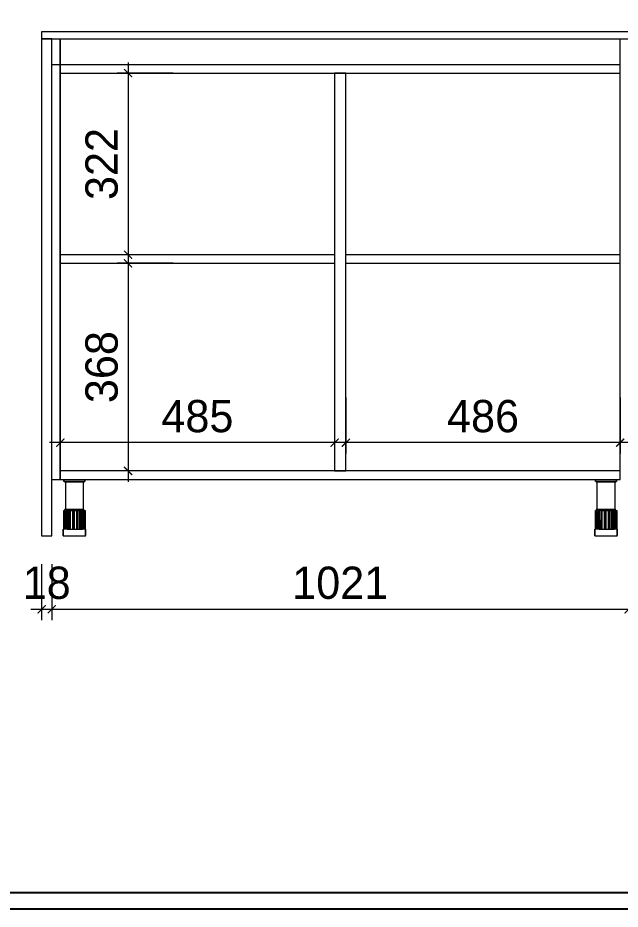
# Model space of a CAD drawing. Header units: millimetres. Extents: x 0 to 21340, y -8338 to -1370.
# Drawn here: x 1486 to 2552, y -8240 to -6662 of the extents above; entities that cross this region are included whole.
import ezdxf

# ---------------------------------------------------------------- set-up
doc = ezdxf.new("R2010")
doc.units = ezdxf.units.MM
for name, color, linetype in [('CAD_  Default', 7, 'Continuous'), ('SH-尺寸标注', 32, 'Continuous'), ('图框', 4, 'Continuous')]:
    doc.layers.add(name, color=color, linetype=linetype)
for name, color, linetype, lineweight in [('DS-定制五金', 2, 'Continuous', 13), ('DS-定制台面', 4, 'Continuous', 13), ('DS-定制柜体', 4, 'Continuous', 13)]:
    doc.layers.add(name, color=color, linetype=linetype, lineweight=lineweight)
doc.styles.get("Standard").update_dxf_attribs({"font": 'GothicA1-Regular.ttf'})
doc.dimstyles.new('D_8_1.4', dxfattribs={"dimtxt": 57.14286, "dimasz": 14.285715, "dimexe": 19.04762, "dimexo": 0, "dimgap": 0, "dimtad": 1, "dimdec": 0, "dimzin": 1, "dimdsep": 46, "dimtxsty": 'Standard', "dimblk": 'ARCHTICK', "dimcen": 0.09, "dimdle": 19.04762, "dimclrd": 32, "dimclre": 32, "dimclrt": 2, "dimadec": 0, "dimazin": 0, "dimtfac": 1, "dimtdec": 4, "dimtix": 1, "dimtmove": 2, "dimatfit": 3, "dimfxl": 80.000002, "dimfxlon": 1, "dimtolj": 1, "dimtzin": 0, "dimlwd": 9, "dimlwe": 9, "dimarcsym": 0})

# ---------------------------------------------------------------- blocks, each defined once
blk = doc.blocks.new('_Frame5385020')
at = {"layer": 'CAD_  Default', "color": 255, "linetype": 'Continuous', "flags": 128}
for points in [[(35.4125, 0.17), (35.4125, -22.83), (0.8017, -22.83), (0.8017, 0.17), (35.4125, 0.17)], [(0.9267, -22.705), (0.9267, 0.045), (31.9125, 0.045), (31.9125, -22.705), (0.9267, -22.705)]]:
    blk.add_lwpolyline(points, dxfattribs=at)
blk = doc.blocks.new('LEGEND_fca97bc52bb6fd389fef076522647556_308f1eb7be5b4e3580c4e7b3face35e176ba79a1-b094-4072-91e2-428df12a7c27')
at = {"layer": 'DS-定制五金', "color": 0, "linetype": 'Continuous', "flags": 128}
for points in [[(55.4, 114.5), (55, 114.8), (24, 114.8), (23.8, 114.6), (23.6, 114.9), (22.7, 115.4), (22.6, 115.5), (21.6, 116.2), (21.5, 116.3), (21.4, 116.2), (21.2, 116.2), (21.2, 119.9), (57.5, 119.9), (57.6, 119.8)], [(58, 119.7), (58, 116.7), (57.8, 116.5), (57.7, 116.4), (57.4, 116.2), (21.6, 116.2), (21.5, 116.3), (21.5, 119.9)], [(23.8, 114.6), (23.8, 67.6), (23.8, 67.6), (23.8, 67.5), (23.9, 67.5), (23.9, 67.5), (23.9, 67.4), (23.9, 67.4), (23.9, 67.4), (24, 67.3), (24, 67.3), (24, 67.3), (24.1, 67.3), (24.1, 67.3), (24.1, 67.2), (24.2, 67.2), (24.2, 67.2), (54.8, 67.2), (55.3, 67.7), (55.4, 67.7)], [(56.8, 64.9), (56.6, 65.2), (55.5, 67.1), (55.4, 67.7), (55.4, 114.5), (55.6, 115.1), (56.1, 115.4), (56.4, 115.5), (56.8, 115.8), (56.9, 115.8), (56.9, 115.8), (56.9, 115.8), (57, 115.8), (57, 115.9), (57, 115.9), (57.1, 115.9), (57.1, 115.9), (57.1, 116), (57.2, 116), (57.2, 116), (57.2, 116.1), (57.2, 116.1), (57.3, 116.1), (57.3, 116.2), (57.3, 116.2)], [(57.8, 116.5), (57.6, 119.8), (57.6, 119.8), (57.6, 119.8), (57.6, 119.8), (57.7, 119.8), (57.7, 119.8), (57.7, 119.8), (57.7, 119.8), (57.7, 119.8), (57.7, 119.8), (57.8, 119.8), (57.8, 119.8), (57.8, 119.8), (57.8, 119.8), (57.8, 119.8), (57.8, 119.8), (57.9, 119.8), (57.9, 119.8), (57.9, 119.8), (57.9, 119.8), (57.9, 119.8), (57.9, 119.8), (57.9, 119.8), (57.9, 119.8), (58, 119.7), (58, 119.7), (58, 119.7), (58, 119.7), (58, 119.7)], [(20.8, 31.8), (20.8, 31.9), (21, 32.2), (21, 64.9), (22.2, 64.9), (22.3, 65), (23.4, 64.8), (23.7, 64.5), (23.7, 32.3), (23.4, 31.9), (23.4, 31.8)], [(22.5, 31.8), (22.5, 31.9), (22.2, 32.1), (22.2, 64.9), (22.3, 65), (22.3, 65.1), (23.7, 67.6), (23.8, 67.6)], [(29.7, 32.2), (30, 32), (31.5, 32), (32, 32.5), (32, 64.6), (31.7, 64.9), (29.8, 64.9), (29.6, 64.7), (29.5, 64.7), (27.1, 64.8), (26.7, 64.8), (26.1, 64.9), (26, 64.8), (24.5, 64.9), (24.4, 64.8), (24.4, 32.2), (25.9, 32.2)], [(25.9, 32.2), (26, 32.5), (26, 64.6), (25.9, 64.8)], [(27.3, 64.7), (27.4, 64.5), (27.4, 32.3), (27.3, 31.9), (26.3, 31.8)], [(29.7, 32.2), (29.6, 64.7)], [(33, 31.8), (33, 64.7), (33.1, 64.8), (35.9, 64.8), (36.2, 64.5), (36.2, 32.2), (36.2, 32.2), (36.1, 32.1), (36.1, 32.1), (36.1, 32), (36.1, 32), (36, 31.9), (36, 31.9), (36, 31.9), (36, 31.8), (36, 31.8)], [(39.1, 32.5), (39.1, 64.6), (38.8, 64.9), (36.6, 64.9), (36.5, 64.8), (36.5, 32.2), (36.5, 32.2), (36.5, 32.2), (36.5, 32.2), (36.6, 32.1), (36.6, 32.1), (36.6, 32.1), (36.6, 32.1), (36.6, 32.1), (36.7, 32.1), (36.7, 32.1), (36.7, 32.1), (36.7, 32.1), (36.7, 32.1), (36.8, 32.1), (36.8, 32), (36.8, 32), (38.6, 32), (39.1, 32.5)], [(39.6, 31.8), (39.6, 64.7), (39.7, 64.8), (42.7, 64.8), (43, 64.5), (43, 32.2), (43, 32.2), (42.9, 32.1), (42.9, 32.1), (42.9, 32), (42.9, 32), (42.8, 31.9), (42.8, 31.9), (42.8, 31.9), (42.8, 31.8), (42.8, 31.8)], [(45.7, 32), (44.1, 32), (43.9, 32.1), (43.8, 32.2), (43.8, 64.8), (43.9, 64.9), (45.9, 64.9), (46.2, 64.7), (46.3, 64.8), (48.9, 64.8), (48.9, 64.8), (48.9, 64.8), (49, 64.8), (49, 64.7), (49, 64.7), (49.1, 64.7), (49.1, 64.7), (49.1, 64.7), (49.1, 64.7), (49.2, 64.7), (49.2, 64.7), (49.2, 64.7), (49.2, 64.7), (49.3, 64.7), (49.3, 64.7), (49.3, 64.7), (49.4, 64.7), (49.4, 64.7), (49.4, 64.8), (49.4, 64.8), (49.5, 64.8), (49.5, 64.8), (49.5, 64.8), (49.5, 64.8), (49.5, 64.8), (49.6, 64.9), (49.6, 64.9), (49.6, 64.9), (50.4, 64.8), (50.5, 64.9), (52.1, 64.9), (52.4, 64.7), (52.5, 64.8), (53.6, 64.8), (53.6, 64.8), (53.7, 64.8), (53.7, 64.8), (53.8, 64.7), (53.8, 64.7), (53.8, 64.7), (53.9, 64.7), (53.9, 64.7), (54, 64.7), (54, 64.7), (54.1, 64.7), (54.1, 64.7), (54.1, 64.7), (54.2, 64.7), (54.2, 64.7), (54.3, 64.8), (54.3, 64.8), (54.3, 64.8), (54.4, 64.8), (54.4, 64.8), (54.5, 64.9), (54.5, 64.9), (54.5, 64.9), (55.1, 64.9), (55.2, 64.8), (56.3, 64.9), (56.6, 64.7), (56.8, 64.9), (57.8, 64.9), (58.1, 64.6), (58.1, 32.5), (57.9, 32), (57.8, 32), (57.4, 31.8), (56.7, 31.8), (56.7, 31.8), (56.7, 31.9), (56.7, 31.9), (56.6, 32), (56.6, 32), (56.6, 32.1), (56.6, 32.1), (56.5, 32.2), (56.5, 32.2), (56.5, 32.2)], [(46.2, 31.8), (46.2, 32.1), (46.1, 32.2), (46.2, 64.7)], [(49.1, 31.9), (49.2, 32.2), (49.2, 64.5), (49.1, 64.7)], [(49.9, 31.8), (50, 31.7), (52.2, 31.7), (52.4, 31.8), (53.8, 31.9), (53.9, 32.2), (53.9, 64.5), (53.8, 64.7)], [(50.3, 32.2), (50.4, 32.4), (50.4, 64.6), (50.3, 64.8)], [(52.4, 31.8), (52.4, 32.1), (52.3, 32.2), (52.4, 64.7)], [(54.8, 31.8), (54.8, 31.9), (55.2, 32.2), (55.3, 32.3), (55.4, 32.5), (55.4, 64.6), (55.3, 64.8)], [(56.5, 32.2), (56.6, 64.7)], [(26.3, 31.8), (26.2, 31.7), (23.5, 31.7), (23.4, 31.8), (22.5, 31.8), (22.4, 31.7), (21, 31.7), (20.8, 31.8), (19.9, 31.7), (19.9, 20), (19.9, 20), (19.9, 20), (19.9, 20), (19.9, 20), (20, 20), (20, 20), (20, 20), (20, 20), (20, 20), (20, 20), (20, 19.9), (20, 19.9), (20.1, 19.9), (20.1, 19.9), (20.1, 19.9), (20.1, 20), (20.1, 20), (20.1, 20), (20.1, 20), (20.1, 20), (20.1, 20), (20.2, 20), (20.2, 20), (20.2, 20), (20.2, 20), (20.2, 20), (20.4, 20), (20.5, 19.9), (58.5, 19.9), (58.8, 20), (59, 20.2), (59, 20.2), (59, 20.2), (59.1, 20.2), (59.1, 20.2), (59.1, 20.2), (59.1, 20.2), (59.2, 20.3), (59.2, 20.3), (59.2, 20.3), (59.2, 20.3), (59.2, 20.3), (59.2, 20.3), (59.3, 20.3), (59.3, 20.4), (59.3, 20.4), (59.3, 20.4), (59.3, 31.5), (59.3, 31.5), (59.3, 31.5), (59.3, 31.5), (59.3, 31.5), (59.3, 31.6), (59.3, 31.6), (59.3, 31.6), (59.2, 31.6), (59.2, 31.6), (59.2, 31.6), (59.2, 31.6), (59.2, 31.6), (59.2, 31.6), (59.2, 31.6), (59.2, 31.6), (59.2, 31.6), (59.1, 31.6), (59.1, 31.7), (59.1, 31.7), (59.1, 31.7), (59.1, 31.7), (59.1, 31.7), (59.1, 31.7), (59, 31.7), (59, 31.7), (59, 31.7), (59, 31.7), (59, 31.7), (59, 31.6), (59, 31.6), (59, 31.6), (58.9, 31.6), (58.9, 31.6), (58.9, 31.6), (58.9, 31.6), (58.9, 31.6), (58.9, 31.6), (57.9, 32)], [(27.3, 31.9), (27.7, 31.7), (29.5, 31.8), (29.5, 31.8), (29.5, 31.9), (29.5, 31.9), (29.6, 32), (29.6, 32), (29.6, 32.1), (29.6, 32.1), (29.7, 32.2), (29.7, 32.2), (29.7, 32.2)], [(29.5, 31.8), (29.7, 31.7), (32.8, 31.7), (33, 31.8), (33.3, 31.7), (35.7, 31.7), (36, 31.8), (36.2, 31.7), (39.4, 31.7), (39.6, 31.8), (39.9, 31.7), (42.5, 31.7), (42.8, 31.8), (43, 31.7), (46, 31.7), (46.2, 31.8), (48.7, 31.7), (49.1, 31.9), (49.9, 31.8), (49.9, 31.8), (49.9, 31.9), (50, 31.9), (50, 32), (50, 32), (50.1, 32), (50.1, 32.1), (50.1, 32.1), (50.2, 32.1), (50.2, 32.1), (50.3, 32.2), (50.3, 32.2), (50.3, 32.2)], [(56.7, 31.8), (56.6, 31.7), (54.9, 31.7), (54.8, 31.8), (53.8, 31.9)], [(59, 20.2), (58.9, 31.6)]]:
    blk.add_lwpolyline(points, dxfattribs=at)
at = {"layer": 'DS-定制五金', "color": 0, "linetype": 'Continuous'}
for centre, major_axis, start_param, end_param in [((25.6, 31.5), (0, 0.775), 5.124061, 5.871514), ((46.3, 31.3), (0, 0.94), 0.223477, 0.703818), ((51.3, 34.1), (0, 2.18), 2.665345, 3.61784), ((56, 33), (0, 0.939), 2.362764, 3.754139)]:
    blk.add_ellipse(centre, major_axis=major_axis, ratio=1, start_param=start_param, end_param=end_param, dxfattribs=at)
blk = doc.blocks.new('LEGEND_fca97bc52bb6fd389fef076522647556_308f1eb7be5b4e3580c4e7b3face35e19b5f950a-482e-4f74-99ca-73bdb663847e')
at = {"layer": 'DS-定制五金', "color": 0, "linetype": 'Continuous', "flags": 128}
for points in [[(55.4, 114.5), (55, 114.8), (24, 114.8), (23.8, 114.6), (23.6, 114.9), (22.7, 115.4), (22.6, 115.5), (21.6, 116.2), (21.5, 116.3), (21.4, 116.2), (21.2, 116.2), (21.2, 119.9), (57.5, 119.9), (57.6, 119.8)], [(58, 119.7), (58, 116.7), (57.8, 116.5), (57.7, 116.4), (57.4, 116.2), (21.6, 116.2), (21.5, 116.3), (21.5, 119.9)], [(23.8, 114.6), (23.8, 67.6), (23.8, 67.6), (23.8, 67.5), (23.9, 67.5), (23.9, 67.5), (23.9, 67.4), (23.9, 67.4), (23.9, 67.4), (24, 67.3), (24, 67.3), (24, 67.3), (24.1, 67.3), (24.1, 67.3), (24.1, 67.2), (24.2, 67.2), (24.2, 67.2), (54.8, 67.2), (55.3, 67.7), (55.4, 67.7)], [(56.8, 64.9), (56.6, 65.2), (55.5, 67.1), (55.4, 67.7), (55.4, 114.5), (55.6, 115.1), (56.1, 115.4), (56.4, 115.5), (56.8, 115.8), (56.9, 115.8), (56.9, 115.8), (56.9, 115.8), (57, 115.8), (57, 115.9), (57, 115.9), (57.1, 115.9), (57.1, 115.9), (57.1, 116), (57.2, 116), (57.2, 116), (57.2, 116.1), (57.2, 116.1), (57.3, 116.1), (57.3, 116.2), (57.3, 116.2)], [(57.8, 116.5), (57.6, 119.8), (57.6, 119.8), (57.6, 119.8), (57.6, 119.8), (57.7, 119.8), (57.7, 119.8), (57.7, 119.8), (57.7, 119.8), (57.7, 119.8), (57.7, 119.8), (57.8, 119.8), (57.8, 119.8), (57.8, 119.8), (57.8, 119.8), (57.8, 119.8), (57.8, 119.8), (57.9, 119.8), (57.9, 119.8), (57.9, 119.8), (57.9, 119.8), (57.9, 119.8), (57.9, 119.8), (57.9, 119.8), (57.9, 119.8), (58, 119.7), (58, 119.7), (58, 119.7), (58, 119.7), (58, 119.7)], [(20.8, 31.8), (20.8, 31.9), (21, 32.2), (21, 64.9), (22.2, 64.9), (22.3, 65), (23.4, 64.8), (23.7, 64.5), (23.7, 32.3), (23.4, 31.9), (23.4, 31.8)], [(22.5, 31.8), (22.5, 31.9), (22.2, 32.1), (22.2, 64.9), (22.3, 65), (22.3, 65.1), (23.7, 67.6), (23.8, 67.6)], [(29.7, 32.2), (30, 32), (31.5, 32), (32, 32.5), (32, 64.6), (31.7, 64.9), (29.8, 64.9), (29.6, 64.7), (29.5, 64.7), (27.1, 64.8), (26.7, 64.8), (26.1, 64.9), (26, 64.8), (24.5, 64.9), (24.4, 64.8), (24.4, 32.2), (25.9, 32.2)], [(25.9, 32.2), (26, 32.5), (26, 64.6), (25.9, 64.8)], [(27.3, 64.7), (27.4, 64.5), (27.4, 32.3), (27.3, 31.9), (26.3, 31.8)], [(29.7, 32.2), (29.6, 64.7)], [(33, 31.8), (33, 64.7), (33.1, 64.8), (35.9, 64.8), (36.2, 64.5), (36.2, 32.2), (36.2, 32.2), (36.1, 32.1), (36.1, 32.1), (36.1, 32), (36.1, 32), (36, 31.9), (36, 31.9), (36, 31.9), (36, 31.8), (36, 31.8)], [(39.1, 32.5), (39.1, 64.6), (38.8, 64.9), (36.6, 64.9), (36.5, 64.8), (36.5, 32.2), (36.5, 32.2), (36.5, 32.2), (36.5, 32.2), (36.6, 32.1), (36.6, 32.1), (36.6, 32.1), (36.6, 32.1), (36.6, 32.1), (36.7, 32.1), (36.7, 32.1), (36.7, 32.1), (36.7, 32.1), (36.7, 32.1), (36.8, 32.1), (36.8, 32), (36.8, 32), (38.6, 32), (39.1, 32.5)], [(39.6, 31.8), (39.6, 64.7), (39.7, 64.8), (42.7, 64.8), (43, 64.5), (43, 32.2), (43, 32.2), (42.9, 32.1), (42.9, 32.1), (42.9, 32), (42.9, 32), (42.8, 31.9), (42.8, 31.9), (42.8, 31.9), (42.8, 31.8), (42.8, 31.8)], [(45.7, 32), (44.1, 32), (43.9, 32.1), (43.8, 32.2), (43.8, 64.8), (43.9, 64.9), (45.9, 64.9), (46.2, 64.7), (46.3, 64.8), (48.9, 64.8), (48.9, 64.8), (48.9, 64.8), (49, 64.8), (49, 64.7), (49, 64.7), (49.1, 64.7), (49.1, 64.7), (49.1, 64.7), (49.1, 64.7), (49.2, 64.7), (49.2, 64.7), (49.2, 64.7), (49.2, 64.7), (49.3, 64.7), (49.3, 64.7), (49.3, 64.7), (49.4, 64.7), (49.4, 64.7), (49.4, 64.8), (49.4, 64.8), (49.5, 64.8), (49.5, 64.8), (49.5, 64.8), (49.5, 64.8), (49.5, 64.8), (49.6, 64.9), (49.6, 64.9), (49.6, 64.9), (50.4, 64.8), (50.5, 64.9), (52.1, 64.9), (52.4, 64.7), (52.5, 64.8), (53.6, 64.8), (53.6, 64.8), (53.7, 64.8), (53.7, 64.8), (53.8, 64.7), (53.8, 64.7), (53.8, 64.7), (53.9, 64.7), (53.9, 64.7), (54, 64.7), (54, 64.7), (54.1, 64.7), (54.1, 64.7), (54.1, 64.7), (54.2, 64.7), (54.2, 64.7), (54.3, 64.8), (54.3, 64.8), (54.3, 64.8), (54.4, 64.8), (54.4, 64.8), (54.5, 64.9), (54.5, 64.9), (54.5, 64.9), (55.1, 64.9), (55.2, 64.8), (56.3, 64.9), (56.6, 64.7), (56.8, 64.9), (57.8, 64.9), (58.1, 64.6), (58.1, 32.5), (57.9, 32), (57.8, 32), (57.4, 31.8), (56.7, 31.8), (56.7, 31.8), (56.7, 31.9), (56.7, 31.9), (56.6, 32), (56.6, 32), (56.6, 32.1), (56.6, 32.1), (56.5, 32.2), (56.5, 32.2), (56.5, 32.2)], [(46.2, 31.8), (46.2, 32.1), (46.1, 32.2), (46.2, 64.7)], [(49.1, 31.9), (49.2, 32.2), (49.2, 64.5), (49.1, 64.7)], [(49.9, 31.8), (50, 31.7), (52.2, 31.7), (52.4, 31.8), (53.8, 31.9), (53.9, 32.2), (53.9, 64.5), (53.8, 64.7)], [(50.3, 32.2), (50.4, 32.4), (50.4, 64.6), (50.3, 64.8)], [(52.4, 31.8), (52.4, 32.1), (52.3, 32.2), (52.4, 64.7)], [(54.8, 31.8), (54.8, 31.9), (55.2, 32.2), (55.3, 32.3), (55.4, 32.5), (55.4, 64.6), (55.3, 64.8)], [(56.5, 32.2), (56.6, 64.7)], [(26.3, 31.8), (26.2, 31.7), (23.5, 31.7), (23.4, 31.8), (22.5, 31.8), (22.4, 31.7), (21, 31.7), (20.8, 31.8), (19.9, 31.7), (19.9, 20), (19.9, 20), (19.9, 20), (19.9, 20), (19.9, 20), (20, 20), (20, 20), (20, 20), (20, 20), (20, 20), (20, 20), (20, 19.9), (20, 19.9), (20.1, 19.9), (20.1, 19.9), (20.1, 19.9), (20.1, 20), (20.1, 20), (20.1, 20), (20.1, 20), (20.1, 20), (20.1, 20), (20.2, 20), (20.2, 20), (20.2, 20), (20.2, 20), (20.2, 20), (20.4, 20), (20.5, 19.9), (58.5, 19.9), (58.8, 20), (59, 20.2), (59, 20.2), (59, 20.2), (59.1, 20.2), (59.1, 20.2), (59.1, 20.2), (59.1, 20.2), (59.2, 20.3), (59.2, 20.3), (59.2, 20.3), (59.2, 20.3), (59.2, 20.3), (59.2, 20.3), (59.3, 20.3), (59.3, 20.4), (59.3, 20.4), (59.3, 20.4), (59.3, 31.5), (59.3, 31.5), (59.3, 31.5), (59.3, 31.5), (59.3, 31.5), (59.3, 31.6), (59.3, 31.6), (59.3, 31.6), (59.2, 31.6), (59.2, 31.6), (59.2, 31.6), (59.2, 31.6), (59.2, 31.6), (59.2, 31.6), (59.2, 31.6), (59.2, 31.6), (59.2, 31.6), (59.1, 31.6), (59.1, 31.7), (59.1, 31.7), (59.1, 31.7), (59.1, 31.7), (59.1, 31.7), (59.1, 31.7), (59, 31.7), (59, 31.7), (59, 31.7), (59, 31.7), (59, 31.7), (59, 31.6), (59, 31.6), (59, 31.6), (58.9, 31.6), (58.9, 31.6), (58.9, 31.6), (58.9, 31.6), (58.9, 31.6), (58.9, 31.6), (57.9, 32)], [(27.3, 31.9), (27.7, 31.7), (29.5, 31.8), (29.5, 31.8), (29.5, 31.9), (29.5, 31.9), (29.6, 32), (29.6, 32), (29.6, 32.1), (29.6, 32.1), (29.7, 32.2), (29.7, 32.2), (29.7, 32.2)], [(29.5, 31.8), (29.7, 31.7), (32.8, 31.7), (33, 31.8), (33.3, 31.7), (35.7, 31.7), (36, 31.8), (36.2, 31.7), (39.4, 31.7), (39.6, 31.8), (39.9, 31.7), (42.5, 31.7), (42.8, 31.8), (43, 31.7), (46, 31.7), (46.2, 31.8), (48.7, 31.7), (49.1, 31.9), (49.9, 31.8), (49.9, 31.8), (49.9, 31.9), (50, 31.9), (50, 32), (50, 32), (50.1, 32), (50.1, 32.1), (50.1, 32.1), (50.2, 32.1), (50.2, 32.1), (50.3, 32.2), (50.3, 32.2), (50.3, 32.2)], [(56.7, 31.8), (56.6, 31.7), (54.9, 31.7), (54.8, 31.8), (53.8, 31.9)], [(59, 20.2), (58.9, 31.6)]]:
    blk.add_lwpolyline(points, dxfattribs=at)
at = {"layer": 'DS-定制五金', "color": 0, "linetype": 'Continuous'}
for centre, major_axis, start_param, end_param in [((25.6, 31.5), (0, 0.775), 5.124061, 5.871514), ((46.3, 31.3), (0, 0.94), 0.223477, 0.703818), ((51.3, 34.1), (0, 2.18), 2.665345, 3.61784), ((56, 33), (0, 0.939), 2.362764, 3.754139)]:
    blk.add_ellipse(centre, major_axis=major_axis, ratio=1, start_param=start_param, end_param=end_param, dxfattribs=at)
blk = doc.blocks.new('LEGEND_fca97bc52bb6fd389fef076522647556_308f1eb7be5b4e3580c4e7b3face35e1')
at = {"layer": 'DS-定制五金', "color": 0, "linetype": 'Continuous'}
blk.add_line((20.2, 20), (20.2, 31.7), dxfattribs=at)
at = {"layer": 'DS-定制五金', "color": 0, "linetype": 'Continuous', "flags": 128}
for points in [[(55.4, 114.5), (55, 114.8), (24, 114.8), (23.8, 114.6), (23.6, 114.9), (22.7, 115.4), (22.6, 115.5), (21.6, 116.2), (21.5, 116.3), (21.4, 116.2), (21.2, 116.2), (21.2, 119.9), (57.5, 119.9), (57.6, 119.8)], [(58, 119.7), (58, 116.7), (57.8, 116.5), (57.7, 116.4), (57.4, 116.2), (21.6, 116.2), (21.5, 116.3), (21.5, 119.9)], [(23.8, 114.6), (23.8, 67.6), (23.8, 67.6), (23.8, 67.5), (23.9, 67.5), (23.9, 67.5), (23.9, 67.4), (23.9, 67.4), (23.9, 67.4), (24, 67.3), (24, 67.3), (24, 67.3), (24.1, 67.3), (24.1, 67.3), (24.1, 67.2), (24.2, 67.2), (24.2, 67.2), (54.8, 67.2), (55.3, 67.7), (55.4, 67.7)], [(56.8, 64.9), (56.6, 65.2), (55.5, 67.1), (55.4, 67.7), (55.4, 114.5), (55.6, 115.1), (56.1, 115.4), (56.4, 115.5), (56.8, 115.8), (56.9, 115.8), (56.9, 115.8), (56.9, 115.8), (57, 115.8), (57, 115.9), (57, 115.9), (57.1, 115.9), (57.1, 115.9), (57.1, 116), (57.2, 116), (57.2, 116), (57.2, 116.1), (57.2, 116.1), (57.3, 116.1), (57.3, 116.2), (57.3, 116.2)], [(57.8, 116.5), (57.6, 119.8), (57.6, 119.8), (57.6, 119.8), (57.6, 119.8), (57.7, 119.8), (57.7, 119.8), (57.7, 119.8), (57.7, 119.8), (57.7, 119.8), (57.7, 119.8), (57.8, 119.8), (57.8, 119.8), (57.8, 119.8), (57.8, 119.8), (57.8, 119.8), (57.8, 119.8), (57.9, 119.8), (57.9, 119.8), (57.9, 119.8), (57.9, 119.8), (57.9, 119.8), (57.9, 119.8), (57.9, 119.8), (57.9, 119.8), (58, 119.7), (58, 119.7), (58, 119.7), (58, 119.7), (58, 119.7)], [(20.8, 31.8), (20.8, 31.9), (21, 32.2), (21, 64.9), (22.2, 64.9), (22.3, 65), (23.4, 64.8), (23.7, 64.5), (23.7, 32.3), (23.4, 31.9), (23.4, 31.8)], [(22.5, 31.8), (22.5, 31.9), (22.2, 32.1), (22.2, 64.9), (22.3, 65), (22.3, 65.1), (23.7, 67.6), (23.8, 67.6)], [(29.7, 32.2), (30, 32), (31.5, 32), (32, 32.5), (32, 64.6), (31.7, 64.9), (29.8, 64.9), (29.6, 64.7), (29.5, 64.7), (27.1, 64.8), (26.7, 64.8), (26.1, 64.9), (26, 64.8), (24.5, 64.9), (24.4, 64.8), (24.4, 32.2), (25.9, 32.2)], [(25.9, 32.2), (26, 32.5), (26, 64.6), (25.9, 64.8)], [(27.3, 64.7), (27.4, 64.5), (27.4, 32.3), (27.3, 31.9), (26.3, 31.8)], [(29.7, 32.2), (29.6, 64.7)], [(33, 31.8), (33, 64.7), (33.1, 64.8), (35.9, 64.8), (36.2, 64.5), (36.2, 32.2), (36.2, 32.2), (36.1, 32.1), (36.1, 32.1), (36.1, 32), (36.1, 32), (36, 31.9), (36, 31.9), (36, 31.9), (36, 31.8), (36, 31.8)], [(39.1, 32.5), (39.1, 64.6), (38.8, 64.9), (36.6, 64.9), (36.5, 64.8), (36.5, 32.2), (36.5, 32.2), (36.5, 32.2), (36.5, 32.2), (36.6, 32.1), (36.6, 32.1), (36.6, 32.1), (36.6, 32.1), (36.6, 32.1), (36.7, 32.1), (36.7, 32.1), (36.7, 32.1), (36.7, 32.1), (36.7, 32.1), (36.8, 32.1), (36.8, 32), (36.8, 32), (38.6, 32), (39.1, 32.5)], [(39.6, 31.8), (39.6, 64.7), (39.7, 64.8), (42.7, 64.8), (43, 64.5), (43, 32.2), (43, 32.2), (42.9, 32.1), (42.9, 32.1), (42.9, 32), (42.9, 32), (42.8, 31.9), (42.8, 31.9), (42.8, 31.9), (42.8, 31.8), (42.8, 31.8)], [(45.7, 32), (44.1, 32), (43.9, 32.1), (43.8, 32.2), (43.8, 64.8), (43.9, 64.9), (45.9, 64.9), (46.2, 64.7), (46.3, 64.8), (48.9, 64.8), (48.9, 64.8), (48.9, 64.8), (49, 64.8), (49, 64.7), (49, 64.7), (49.1, 64.7), (49.1, 64.7), (49.1, 64.7), (49.1, 64.7), (49.2, 64.7), (49.2, 64.7), (49.2, 64.7), (49.2, 64.7), (49.3, 64.7), (49.3, 64.7), (49.3, 64.7), (49.4, 64.7), (49.4, 64.7), (49.4, 64.8), (49.4, 64.8), (49.5, 64.8), (49.5, 64.8), (49.5, 64.8), (49.5, 64.8), (49.5, 64.8), (49.6, 64.9), (49.6, 64.9), (49.6, 64.9), (50.4, 64.8), (50.5, 64.9), (52.1, 64.9), (52.4, 64.7), (52.5, 64.8), (53.6, 64.8), (53.6, 64.8), (53.7, 64.8), (53.7, 64.8), (53.8, 64.7), (53.8, 64.7), (53.8, 64.7), (53.9, 64.7), (53.9, 64.7), (54, 64.7), (54, 64.7), (54.1, 64.7), (54.1, 64.7), (54.1, 64.7), (54.2, 64.7), (54.2, 64.7), (54.3, 64.8), (54.3, 64.8), (54.3, 64.8), (54.4, 64.8), (54.4, 64.8), (54.5, 64.9), (54.5, 64.9), (54.5, 64.9), (55.1, 64.9), (55.2, 64.8), (56.3, 64.9), (56.6, 64.7), (56.8, 64.9), (57.8, 64.9), (58.1, 64.6), (58.1, 32.5), (57.9, 32), (57.8, 32), (57.4, 31.8), (56.7, 31.8), (56.7, 31.8), (56.7, 31.9), (56.7, 31.9), (56.6, 32), (56.6, 32), (56.6, 32.1), (56.6, 32.1), (56.5, 32.2), (56.5, 32.2), (56.5, 32.2)], [(46.2, 31.8), (46.2, 32.1), (46.1, 32.2), (46.2, 64.7)], [(49.1, 31.9), (49.2, 32.2), (49.2, 64.5), (49.1, 64.7)], [(49.9, 31.8), (50, 31.7), (52.2, 31.7), (52.4, 31.8), (53.8, 31.9), (53.9, 32.2), (53.9, 64.5), (53.8, 64.7)], [(50.3, 32.2), (50.4, 32.4), (50.4, 64.6), (50.3, 64.8)], [(52.4, 31.8), (52.4, 32.1), (52.3, 32.2), (52.4, 64.7)], [(54.8, 31.8), (54.8, 31.9), (55.2, 32.2), (55.3, 32.3), (55.4, 32.5), (55.4, 64.6), (55.3, 64.8)], [(56.5, 32.2), (56.6, 64.7)], [(26.3, 31.8), (26.2, 31.7), (23.5, 31.7), (23.4, 31.8), (22.5, 31.8), (22.4, 31.7), (21, 31.7), (20.8, 31.8), (19.9, 31.7), (19.9, 20), (19.9, 20), (19.9, 20), (19.9, 20), (19.9, 20), (20, 20), (20, 20), (20, 20), (20, 20), (20, 20), (20, 20), (20, 19.9), (20, 19.9), (20.1, 19.9), (20.1, 19.9), (20.1, 19.9), (20.1, 20), (20.1, 20), (20.1, 20), (20.1, 20), (20.1, 20), (20.1, 20), (20.2, 20), (20.2, 20), (20.2, 20), (20.2, 20), (20.2, 20), (20.4, 20), (20.5, 19.9), (58.5, 19.9), (58.8, 20), (59, 20.2), (59, 20.2), (59, 20.2), (59.1, 20.2), (59.1, 20.2), (59.1, 20.2), (59.1, 20.2), (59.2, 20.3), (59.2, 20.3), (59.2, 20.3), (59.2, 20.3), (59.2, 20.3), (59.2, 20.3), (59.3, 20.3), (59.3, 20.4), (59.3, 20.4), (59.3, 20.4), (59.3, 31.5), (59.3, 31.5), (59.3, 31.5), (59.3, 31.5), (59.3, 31.5), (59.3, 31.6), (59.3, 31.6), (59.3, 31.6), (59.2, 31.6), (59.2, 31.6), (59.2, 31.6), (59.2, 31.6), (59.2, 31.6), (59.2, 31.6), (59.2, 31.6), (59.2, 31.6), (59.2, 31.6), (59.1, 31.6), (59.1, 31.7), (59.1, 31.7), (59.1, 31.7), (59.1, 31.7), (59.1, 31.7), (59.1, 31.7), (59, 31.7), (59, 31.7), (59, 31.7), (59, 31.7), (59, 31.7), (59, 31.6), (59, 31.6), (59, 31.6), (58.9, 31.6), (58.9, 31.6), (58.9, 31.6), (58.9, 31.6), (58.9, 31.6), (58.9, 31.6), (57.9, 32)], [(27.3, 31.9), (27.7, 31.7), (29.5, 31.8), (29.5, 31.8), (29.5, 31.9), (29.5, 31.9), (29.6, 32), (29.6, 32), (29.6, 32.1), (29.6, 32.1), (29.7, 32.2), (29.7, 32.2), (29.7, 32.2)], [(29.5, 31.8), (29.7, 31.7), (32.8, 31.7), (33, 31.8), (33.3, 31.7), (35.7, 31.7), (36, 31.8), (36.2, 31.7), (39.4, 31.7), (39.6, 31.8), (39.9, 31.7), (42.5, 31.7), (42.8, 31.8), (43, 31.7), (46, 31.7), (46.2, 31.8), (48.7, 31.7), (49.1, 31.9), (49.9, 31.8), (49.9, 31.8), (49.9, 31.9), (50, 31.9), (50, 32), (50, 32), (50.1, 32), (50.1, 32.1), (50.1, 32.1), (50.2, 32.1), (50.2, 32.1), (50.3, 32.2), (50.3, 32.2), (50.3, 32.2)], [(56.7, 31.8), (56.6, 31.7), (54.9, 31.7), (54.8, 31.8), (53.8, 31.9)], [(59, 20.2), (58.9, 31.6)]]:
    blk.add_lwpolyline(points, dxfattribs=at)
at = {"layer": 'DS-定制五金', "color": 0, "linetype": 'Continuous'}
for centre, radius, start, end in [((25.6, 31.5), 0.775, 23.5871, 66.4129), ((46.3, 31.3), 0.94, 102.8043, 130.3258), ((51.3, 34.1), 2.18, 242.713, 297.287), ((56, 33), 0.939, 225.3764, 305.0963)]:
    blk.add_arc(centre, radius, start, end, dxfattribs=at)
blk = doc.blocks.new('_ArchTick')
at = {"color": 0, "linetype": 'ByBlock', "const_width": 0.15}
blk.add_lwpolyline([(-0.5, -0.5), (0.5, 0.5)], dxfattribs=at)
blk = doc.blocks.new('*D41')
at = {"layer": 'Defpoints', "color": 0}
for p in [(1761.3, -6760.2), (1681.3, -7081.7), (1761.3, -7081.7)]:
    blk.add_point(p, dxfattribs=at)
at = {"layer": 'SH-尺寸标注', "color": 32, "linetype": 'Continuous', "lineweight": 9}
for p, q in [((1681.3, -6741.2), (1681.3, -7100.8)), ((1761.3, -6760.2), (1662.2, -6760.2)), ((1761.3, -7081.7), (1662.2, -7081.7))]:
    blk.add_line(p, q, dxfattribs=at)
at = {"layer": 'SH-尺寸标注', "color": 32, "lineweight": 9, "xscale": 14.28571493455343, "yscale": 14.28571493455343, "zscale": 14.28571493455343}
for p, rotation in [((1681.3, -6760.2), 90), ((1681.3, -7081.7), 270)]:
    blk.add_blockref('_ArchTick', p, dxfattribs=dict(at, rotation=rotation))
at = {"layer": 'SH-尺寸标注', "color": 2, "insert": (1634.7, -6921), "char_height": 57.14, "attachment_point": 5, "rotation": 90}
blk.add_mtext('\\A1;322', dxfattribs=at)
blk = doc.blocks.new('*D40')
at = {"layer": 'Defpoints', "color": 0}
for p in [(1761.3, -7096.7), (1681.3, -7464.2), (1761.3, -7464.2)]:
    blk.add_point(p, dxfattribs=at)
at = {"layer": 'SH-尺寸标注', "color": 32, "linetype": 'Continuous', "lineweight": 9}
for p, q in [((1681.3, -7077.7), (1681.3, -7483.3)), ((1761.3, -7096.7), (1662.2, -7096.7)), ((1761.3, -7464.2), (1662.2, -7464.2))]:
    blk.add_line(p, q, dxfattribs=at)
at = {"layer": 'SH-尺寸标注', "color": 32, "lineweight": 9, "xscale": 14.28571493455343, "yscale": 14.28571493455343, "zscale": 14.28571493455343}
for p, rotation in [((1681.3, -7096.7), 90), ((1681.3, -7464.2), 270)]:
    blk.add_blockref('_ArchTick', p, dxfattribs=dict(at, rotation=rotation))
at = {"layer": 'SH-尺寸标注', "color": 2, "insert": (1634.7, -7280.5), "char_height": 57.14, "attachment_point": 5, "rotation": 90}
blk.add_mtext('\\A1;368', dxfattribs=at)
blk = doc.blocks.new('*D39')
at = {"layer": 'Defpoints', "color": 0}
for p in [(2066.8, -7334.2), (2552.3, -7334.2), (2066.8, -7414.2)]:
    blk.add_point(p, dxfattribs=at)
at = {"layer": 'SH-尺寸标注', "color": 32, "linetype": 'Continuous', "lineweight": 9}
for p, q in [((2066.8, -7334.2), (2066.8, -7433.3)), ((2552.3, -7334.2), (2552.3, -7433.3)), ((2571.3, -7414.2), (2047.7, -7414.2))]:
    blk.add_line(p, q, dxfattribs=at)
at = {"layer": 'SH-尺寸标注', "color": 32, "lineweight": 9, "xscale": 14.28571493455343, "yscale": 14.28571493455343, "zscale": 14.28571493455343}
for p, rotation in [((2066.8, -7414.2), 179.9999950325897), ((2552.3, -7414.2), 359.9999950325897)]:
    blk.add_blockref('_ArchTick', p, dxfattribs=dict(at, rotation=rotation))
at = {"layer": 'SH-尺寸标注', "color": 2, "insert": (2309.5, -7367.6), "char_height": 57.14, "attachment_point": 5, "rotation": 360}
blk.add_mtext('\\A1;486', dxfattribs=at)
blk = doc.blocks.new('*D38')
at = {"layer": 'Defpoints', "color": 0}
for p in [(1561.3, -7334.2), (2046.8, -7334.2), (1561.3, -7414.2)]:
    blk.add_point(p, dxfattribs=at)
at = {"layer": 'SH-尺寸标注', "color": 32, "linetype": 'Continuous', "lineweight": 9}
for p, q in [((1561.3, -7334.2), (1561.3, -7433.3)), ((2046.8, -7334.2), (2046.8, -7433.3)), ((2065.8, -7414.2), (1542.2, -7414.2))]:
    blk.add_line(p, q, dxfattribs=at)
at = {"layer": 'SH-尺寸标注', "color": 32, "lineweight": 9, "xscale": 14.28571493455343, "yscale": 14.28571493455343, "zscale": 14.28571493455343}
for p, rotation in [((1561.3, -7414.2), 179.9999904712348), ((2046.8, -7414.2), 359.9999904712349)]:
    blk.add_blockref('_ArchTick', p, dxfattribs=dict(at, rotation=rotation))
at = {"layer": 'SH-尺寸标注', "color": 2, "insert": (1804, -7367.6), "char_height": 57.14, "attachment_point": 5, "rotation": 360}
blk.add_mtext('\\A1;485', dxfattribs=at)
blk = doc.blocks.new('*D35')
at = {"layer": 'Defpoints', "color": 0}
for p in [(1546.3, -7629.2), (2567.3, -7629.2), (2567.3, -7709.2)]:
    blk.add_point(p, dxfattribs=at)
at = {"layer": 'SH-尺寸标注', "color": 32, "linetype": 'Continuous', "lineweight": 9}
for p, q in [((1546.3, -7629.2), (1546.3, -7728.3)), ((2567.3, -7629.2), (2567.3, -7728.3)), ((1527.2, -7709.2), (2586.3, -7709.2))]:
    blk.add_line(p, q, dxfattribs=at)
at = {"layer": 'SH-尺寸标注', "color": 32, "lineweight": 9, "xscale": 14.28571493455343, "yscale": 14.28571493455343, "zscale": 14.28571493455343, "rotation": 180}
blk.add_blockref('_ArchTick', (1546.3, -7709.2), dxfattribs=at)
at = {"layer": 'SH-尺寸标注', "color": 32, "lineweight": 9, "xscale": 14.28571493455343, "yscale": 14.28571493455343, "zscale": 14.28571493455343}
blk.add_blockref('_ArchTick', (2567.3, -7709.2), dxfattribs=at)
at = {"layer": 'SH-尺寸标注', "color": 2, "insert": (2056.8, -7662.6), "char_height": 57.14, "attachment_point": 5}
blk.add_mtext('\\A1;1021', dxfattribs=at)
blk = doc.blocks.new('*D34')
at = {"layer": 'Defpoints', "color": 0}
for p in [(2567.3, -7629.2), (3588.3, -7629.2), (3588.3, -7709.2)]:
    blk.add_point(p, dxfattribs=at)
at = {"layer": 'SH-尺寸标注', "color": 32, "linetype": 'Continuous', "lineweight": 9}
for p, q in [((2567.3, -7629.2), (2567.3, -7728.3)), ((3588.3, -7629.2), (3588.3, -7728.3)), ((2548.2, -7709.2), (3607.3, -7709.2))]:
    blk.add_line(p, q, dxfattribs=at)
at = {"layer": 'SH-尺寸标注', "color": 32, "lineweight": 9, "xscale": 14.28571493455343, "yscale": 14.28571493455343, "zscale": 14.28571493455343, "rotation": 180}
blk.add_blockref('_ArchTick', (2567.3, -7709.2), dxfattribs=at)
at = {"layer": 'SH-尺寸标注', "color": 32, "lineweight": 9, "xscale": 14.28571493455343, "yscale": 14.28571493455343, "zscale": 14.28571493455343}
blk.add_blockref('_ArchTick', (3588.3, -7709.2), dxfattribs=at)
at = {"layer": 'SH-尺寸标注', "color": 2, "insert": (3077.8, -7662.6), "char_height": 57.14, "attachment_point": 5}
blk.add_mtext('\\A1;1021', dxfattribs=at)
blk = doc.blocks.new('*D32')
at = {"layer": 'Defpoints', "color": 0}
for p in [(1528.3, -7629.2), (1546.3, -7629.2), (1546.3, -7709.2)]:
    blk.add_point(p, dxfattribs=at)
at = {"layer": 'SH-尺寸标注', "color": 32, "linetype": 'Continuous', "lineweight": 9}
for p, q in [((1528.3, -7629.2), (1528.3, -7728.3)), ((1546.3, -7629.2), (1546.3, -7728.3)), ((1509.2, -7709.2), (1565.3, -7709.2))]:
    blk.add_line(p, q, dxfattribs=at)
at = {"layer": 'SH-尺寸标注', "color": 32, "lineweight": 9, "xscale": 14.28571493455343, "yscale": 14.28571493455343, "zscale": 14.28571493455343, "rotation": 180}
blk.add_blockref('_ArchTick', (1528.3, -7709.2), dxfattribs=at)
at = {"layer": 'SH-尺寸标注', "color": 32, "lineweight": 9, "xscale": 14.28571493455343, "yscale": 14.28571493455343, "zscale": 14.28571493455343}
blk.add_blockref('_ArchTick', (1546.3, -7709.2), dxfattribs=at)
at = {"layer": 'SH-尺寸标注', "color": 2, "insert": (1537.3, -7662.6), "char_height": 57.14, "attachment_point": 5}
blk.add_mtext('\\A1;18', dxfattribs=at)

msp = doc.modelspace()

# ---------------------------------------------------------------- linework, layer by layer
at = {"layer": 'DS-定制台面', "color": 255, "linetype": 'Continuous'}
for p, q in [((1528.3, -6687.2), (1528.3, -6699.2)), ((3588.3, -6687.2), (1528.3, -6687.2)), ((1528.3, -6699.2), (3588.3, -6699.2))]:
    msp.add_line(p, q, dxfattribs=at)
at = {"layer": 'DS-定制柜体', "color": 255, "linetype": 'Continuous'}
for p, q in [((1546.3, -6699.2), (1528.3, -6699.2)), ((1528.3, -6699.2), (1528.3, -7579.2)), ((1546.3, -7579.2), (1546.3, -6699.2)), ((1561.3, -6699.2), (1561.3, -7464.2)), ((1561.3, -6745.2), (1561.3, -6699.2)), ((2552.3, -7464.2), (2552.3, -6699.2)), ((1561.3, -6745.2), (1546.3, -6745.2)), ((1561.3, -7479.2), (1561.3, -6745.2)), ((2552.3, -6745.2), (1561.3, -6745.2)), ((1561.3, -6745.2), (1561.3, -6760.2)), ((2552.3, -6760.2), (2552.3, -6745.2)), ((1561.3, -6760.2), (2552.3, -6760.2)), ((2066.8, -6760.2), (2046.8, -6760.2)), ((2046.8, -6760.2), (2046.8, -7464.2)), ((2066.8, -7464.2), (2066.8, -6760.2)), ((1561.3, -7061.2), (1561.3, -7061.2)), ((2552.3, -7061.2), (2552.3, -7061.2)), ((2046.8, -7081.7), (1561.3, -7081.7)), ((2552.3, -7081.7), (2066.8, -7081.7)), ((1561.3, -7096.7), (2046.8, -7096.7)), ((2066.8, -7096.7), (2552.3, -7096.7)), ((1561.3, -7117.2), (1561.3, -7117.2)), ((2552.3, -7117.2), (2552.3, -7117.2)), ((2552.3, -7464.2), (1561.3, -7464.2)), ((1561.3, -7464.2), (1561.3, -7479.2)), ((2046.8, -7464.2), (2066.8, -7464.2)), ((2552.3, -7479.2), (2552.3, -7464.2)), ((1546.3, -7479.2), (1561.3, -7479.2)), ((1561.3, -7479.2), (2552.3, -7479.2)), ((1528.3, -7579.2), (1546.3, -7579.2))]:
    msp.add_line(p, q, dxfattribs=at)

# ---------------------------------------------------------------- block references
at = {"layer": 'DS-定制五金', "color": 7, "xscale": 1.015228426395939, "yscale": 0.9999999389648474}
for name, p in [('LEGEND_fca97bc52bb6fd389fef076522647556_308f1eb7be5b4e3580c4e7b3face35e19b5f950a-482e-4f74-99ca-73bdb663847e', (1546.1, -7599.1)), ('LEGEND_fca97bc52bb6fd389fef076522647556_308f1eb7be5b4e3580c4e7b3face35e1', (1546.1, -7599.1)), ('LEGEND_fca97bc52bb6fd389fef076522647556_308f1eb7be5b4e3580c4e7b3face35e176ba79a1-b094-4072-91e2-428df12a7c27', (2487.1, -7599.1)), ('LEGEND_fca97bc52bb6fd389fef076522647556_308f1eb7be5b4e3580c4e7b3face35e1', (2487.1, -7599.1))]:
    msp.add_blockref(name, p, dxfattribs=at)
at = {"layer": '图框', "color": 7, "xscale": 230.5633239746094, "yscale": 230.5633239746094}
msp.add_blockref('_Frame5385020', (-184.8, -2976.2), dxfattribs=at)

# ---------------------------------------------------------------- dimensions: what is measured, and where the dimension line sits
at = {"layer": 'SH-尺寸标注', "color": 32, "linetype": 'Continuous'}
for base, p1, p2, angle, picture, middle in [((1681.2889199, -7081.7487607), (1761.2889222, -6760.2487607), (1761.2889222, -7081.7487607), 270, '*D41', (1634.6747475, -6920.9987607)), ((1681.2888589, -7464.2487607), (1761.2888611, -7096.7487607), (1761.2888611, -7464.2487607), 270, '*D40', (1634.6746865, -7280.4987607)), ((1561.2889, -7414.2487), (2046.7888, -7334.2488), (1561.2889, -7334.2487), 180, '*D38', (1804.0389, -7367.6345)), ((2066.78886, -7414.24872), (2552.28894, -7334.24876), (2066.78887, -7334.24872), 180, '*D39', (2309.5389, -7367.63457))]:
    dim = msp.add_linear_dim(base=base, p1=p1, p2=p2, angle=angle, dimstyle='D_8_1.4', override={"dimscale": 1, "dimclrt": 2}, dxfattribs=at)
    dim.commit()
    dim.dimension.update_dxf_attribs({"geometry": picture, "text_midpoint": middle, "dimtype": 161})
for base, p1, p2, picture, middle in [((1546.3, -7709.2), (1528.3, -7629.2), (1546.3, -7629.2), '*D32', (1537.3, -7662.6)), ((2567.3, -7709.2), (1546.3, -7629.2), (2567.3, -7629.2), '*D35', (2056.8, -7662.6)), ((3588.3, -7709.2), (2567.3, -7629.2), (3588.3, -7629.2), '*D34', (3077.8, -7662.6))]:
    dim = msp.add_linear_dim(base=base, p1=p1, p2=p2, dimstyle='D_8_1.4', override={"dimscale": 1, "dimclrt": 2}, dxfattribs=at)
    dim.commit()
    dim.dimension.update_dxf_attribs({"geometry": picture, "text_midpoint": middle, "dimtype": 160})

doc.saveas('drawing.dxf')
